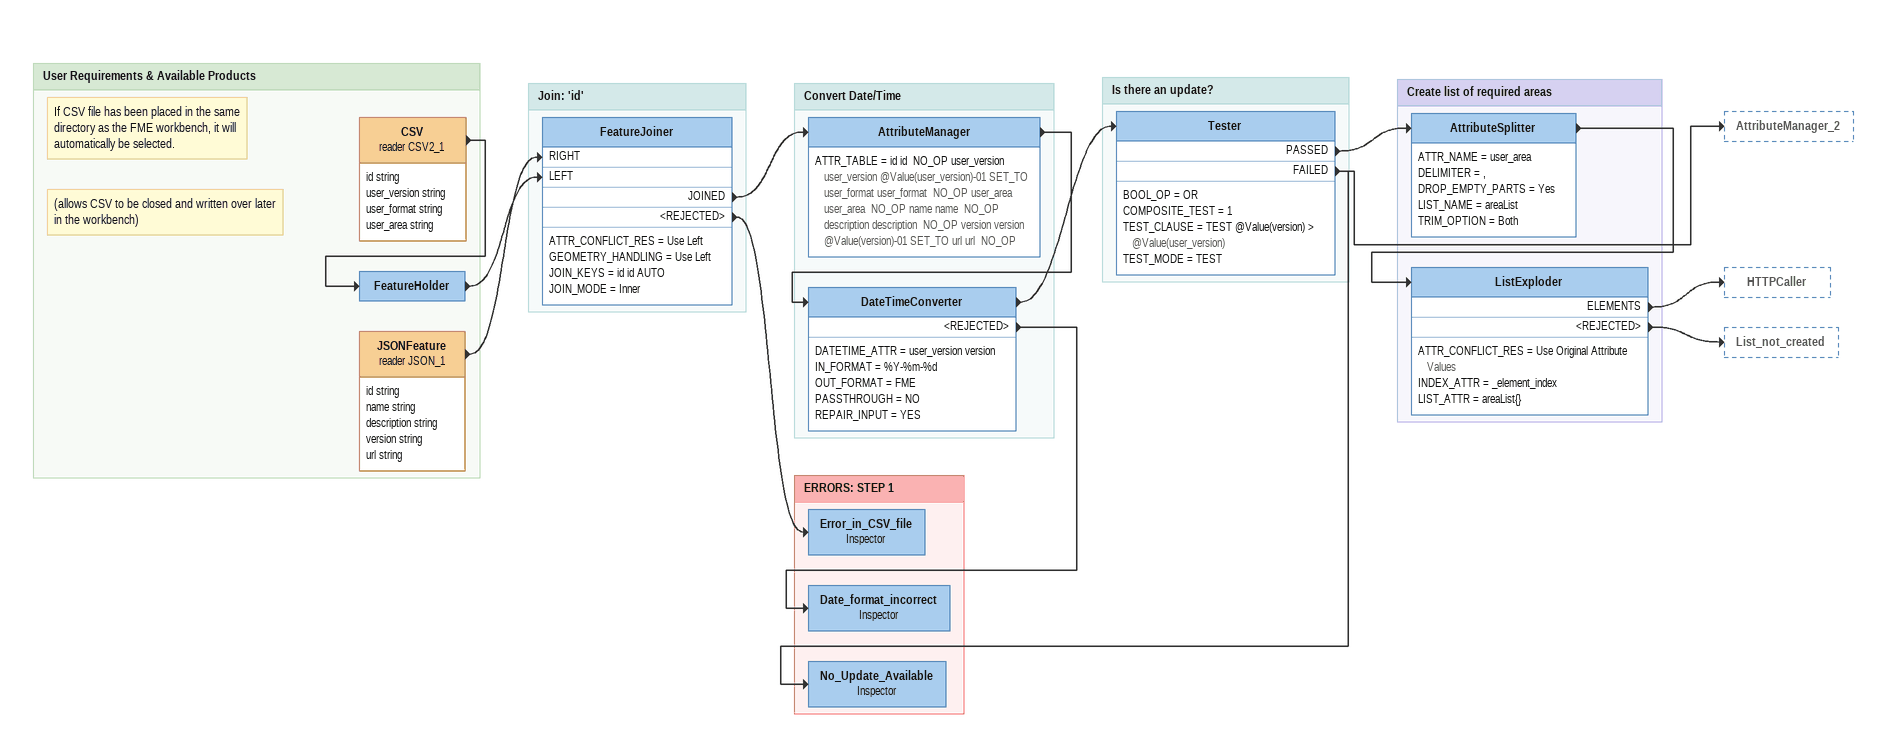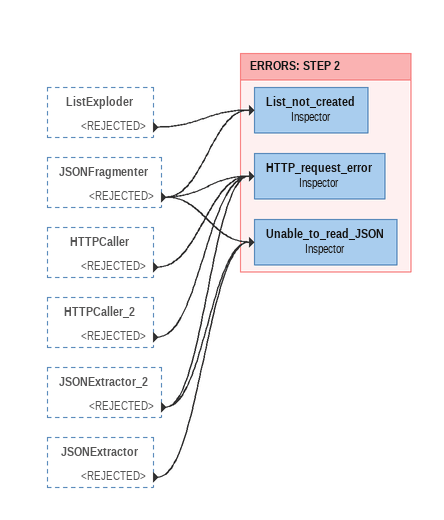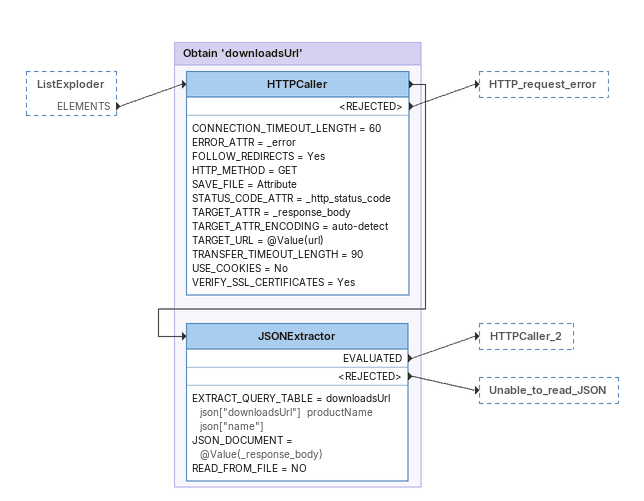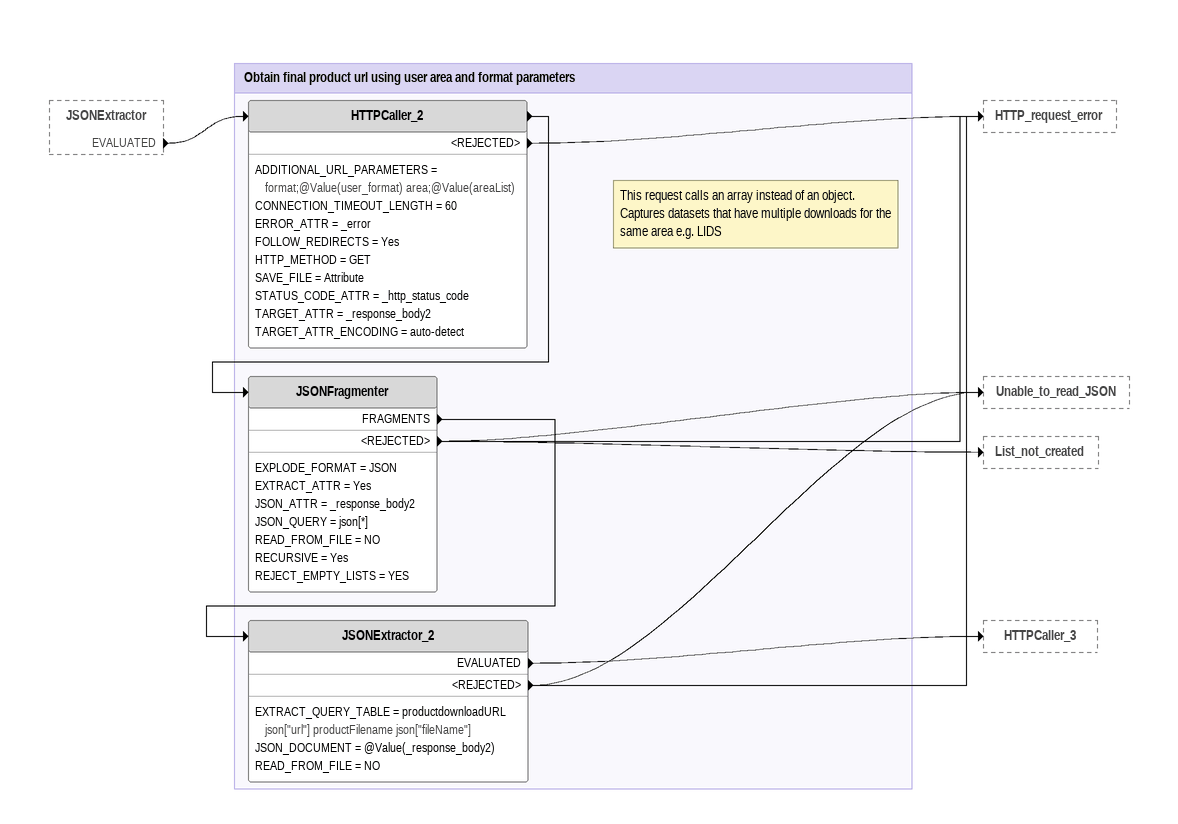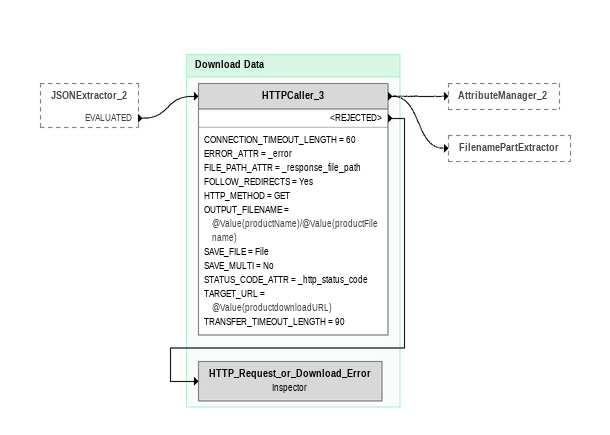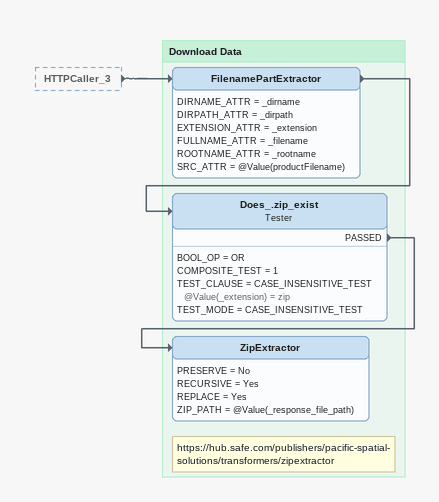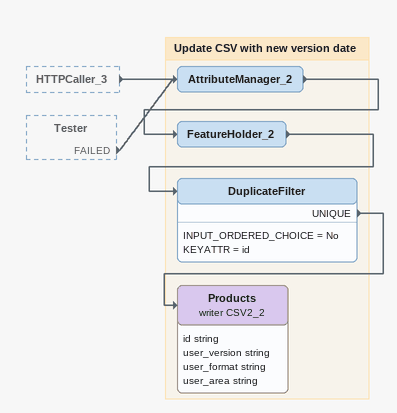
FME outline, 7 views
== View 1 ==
Bookmark: User Requirements & Available Products
Note: If CSV file has been placed in the same directory as the FME workbench, it will automatically be selected.
CSV (reader CSV2_1)
    attributes: id string, user_version string, user_format string, user_area string
    -> FeatureHolder
Note: (allows CSV to be closed and written over later in the workbench)
FeatureHolder
    -> FeatureJoiner [LEFT]
JSONFeature (reader JSON_1)
    attributes: id string, name string, description string, version string, url string
    -> FeatureJoiner [RIGHT]

Bookmark: Join: 'id'
FeatureJoiner
    ATTR_CONFLICT_RES = Use Left
    GEOMETRY_HANDLING = Use Left
    JOIN_KEYS = id id AUTO
    JOIN_MODE = Inner
    JOINED -> AttributeManager
    <REJECTED> -> Error_in_CSV_file

Bookmark: Convert Date/Time
AttributeManager
    ATTR_TABLE = id id  NO_OP user_version user_version @Value(user_version)-01 SET_TO user_format user_format  NO_OP user_area user_area  NO_OP name name  NO_OP description description  NO_OP version version @Value(version)-01 SET_TO url url  NO_OP
    -> DateTimeConverter
DateTimeConverter
    DATETIME_ATTR = user_version version
    IN_FORMAT = %Y-%m-%d
    OUT_FORMAT = FME
    PASSTHROUGH = NO
    REPAIR_INPUT = YES
    -> Tester
    <REJECTED> -> Date_format_incorrect

Bookmark: Is there an update?
Tester
    BOOL_OP = OR
    COMPOSITE_TEST = 1
    TEST_CLAUSE = TEST @Value(version) > @Value(user_version)
    TEST_MODE = TEST
    PASSED -> AttributeSplitter
    FAILED -> No_Update_Available
    FAILED -> AttributeManager_2

Bookmark: Create list of required areas
AttributeSplitter
    ATTR_NAME = user_area
    DELIMITER = ,
    DROP_EMPTY_PARTS = Yes
    LIST_NAME = areaList
    TRIM_OPTION = Both
    -> ListExploder
ListExploder
    ATTR_CONFLICT_RES = Use Original Attribute Values
    INDEX_ATTR = _element_index
    LIST_ATTR = areaList{}
    ELEMENTS -> HTTPCaller
    <REJECTED> -> List_not_created

Bookmark: ERRORS: STEP 1
No_Update_Available: Inspector
Date_format_incorrect: Inspector
Error_in_CSV_file: Inspector

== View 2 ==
ListExploder [outside]
    <REJECTED> -> List_not_created
JSONFragmenter [outside]
    <REJECTED> -> List_not_created
    <REJECTED> -> HTTP_request_error
    <REJECTED> -> Unable_to_read_JSON
HTTPCaller [outside]
    <REJECTED> -> HTTP_request_error
HTTPCaller_2 [outside]
    <REJECTED> -> HTTP_request_error
JSONExtractor_2 [outside]
    <REJECTED> -> HTTP_request_error
    <REJECTED> -> Unable_to_read_JSON
JSONExtractor [outside]
    <REJECTED> -> Unable_to_read_JSON

Bookmark: ERRORS: STEP 2
HTTP_request_error: Inspector
Unable_to_read_JSON: Inspector
List_not_created: Inspector

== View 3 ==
ListExploder [outside]
    ELEMENTS -> HTTPCaller

Bookmark: Obtain 'downloadsUrl'
HTTPCaller
    CONNECTION_TIMEOUT_LENGTH = 60
    ERROR_ATTR = _error
    FOLLOW_REDIRECTS = Yes
    HTTP_METHOD = GET
    SAVE_FILE = Attribute
    STATUS_CODE_ATTR = _http_status_code
    TARGET_ATTR = _response_body
    TARGET_ATTR_ENCODING = auto-detect
    TARGET_URL = @Value(url)
    TRANSFER_TIMEOUT_LENGTH = 90
    USE_COOKIES = No
    VERIFY_SSL_CERTIFICATES = Yes
    -> JSONExtractor
    <REJECTED> -> HTTP_request_error
JSONExtractor
    EXTRACT_QUERY_TABLE = downloadsUrl json["downloadsUrl"]  productName json["name"]
    JSON_DOCUMENT = @Value(_response_body)
    READ_FROM_FILE = NO
    EVALUATED -> HTTPCaller_2
    <REJECTED> -> Unable_to_read_JSON

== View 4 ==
JSONExtractor [outside]
    EVALUATED -> HTTPCaller_2

Bookmark: Obtain final product url using user area and format parameters
HTTPCaller_2
    ADDITIONAL_URL_PARAMETERS = format;@Value(user_format) area;@Value(areaList)
    CONNECTION_TIMEOUT_LENGTH = 60
    ERROR_ATTR = _error
    FOLLOW_REDIRECTS = Yes
    HTTP_METHOD = GET
    SAVE_FILE = Attribute
    STATUS_CODE_ATTR = _http_status_code
    TARGET_ATTR = _response_body2
    TARGET_ATTR_ENCODING = auto-detect
    -> JSONFragmenter
    <REJECTED> -> HTTP_request_error
Note: This request calls an array instead of an object. Captures datasets that have multiple downloads for the same area e.g. LIDS
JSONFragmenter
    EXPLODE_FORMAT = JSON
    EXTRACT_ATTR = Yes
    JSON_ATTR = _response_body2
    JSON_QUERY = json[*]
    READ_FROM_FILE = NO
    RECURSIVE = Yes
    REJECT_EMPTY_LISTS = YES
    FRAGMENTS -> JSONExtractor_2
    <REJECTED> -> List_not_created
    <REJECTED> -> HTTP_request_error
    <REJECTED> -> Unable_to_read_JSON
JSONExtractor_2
    EXTRACT_QUERY_TABLE = productdownloadURL json["url"] productFilename json["fileName"]
    JSON_DOCUMENT = @Value(_response_body2)
    READ_FROM_FILE = NO
    EVALUATED -> HTTPCaller_3
    <REJECTED> -> HTTP_request_error
    <REJECTED> -> Unable_to_read_JSON

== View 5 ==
JSONExtractor_2 [outside]
    EVALUATED -> HTTPCaller_3

Bookmark: Download Data
HTTPCaller_3
    CONNECTION_TIMEOUT_LENGTH = 60
    ERROR_ATTR = _error
    FILE_PATH_ATTR = _response_file_path
    FOLLOW_REDIRECTS = Yes
    HTTP_METHOD = GET
    OUTPUT_FILENAME = @Value(productName)/@Value(productFilename)
    SAVE_FILE = File
    SAVE_MULTI = No
    STATUS_CODE_ATTR = _http_status_code
    TARGET_URL = @Value(productdownloadURL)
    TRANSFER_TIMEOUT_LENGTH = 90
    -> AttributeManager_2
    -> FilenamePartExtractor
    <REJECTED> -> HTTP_Request_or_Download_Error
HTTP_Request_or_Download_Error: Inspector

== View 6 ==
HTTPCaller_3 [outside]
    -> FilenamePartExtractor

Bookmark: Download Data
FilenamePartExtractor
    DIRNAME_ATTR = _dirname
    DIRPATH_ATTR = _dirpath
    EXTENSION_ATTR = _extension
    FULLNAME_ATTR = _filename
    ROOTNAME_ATTR = _rootname
    SRC_ATTR = @Value(productFilename)
    -> Does_.zip_exist
Does_.zip_exist: Tester
    BOOL_OP = OR
    COMPOSITE_TEST = 1
    TEST_CLAUSE = CASE_INSENSITIVE_TEST @Value(_extension) = zip
    TEST_MODE = CASE_INSENSITIVE_TEST
    PASSED -> ZipExtractor
Note: https://hub.safe.com/publishers/pacific-spatial-solutions/transformers/zipextractor
ZipExtractor
    PRESERVE = No
    RECURSIVE = Yes
    REPLACE = Yes
    ZIP_PATH = @Value(_response_file_path)

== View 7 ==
HTTPCaller_3 [outside]
    -> AttributeManager_2
Tester [outside]
    FAILED -> AttributeManager_2

Bookmark: Update CSV with new version date
AttributeManager_2
    -> FeatureHolder_2
FeatureHolder_2
    -> DuplicateFilter
DuplicateFilter
    INPUT_ORDERED_CHOICE = No
    KEYATTR = id
    UNIQUE -> Products (writer CSV2_2)
Products (writer CSV2_2)
    attributes: id string, user_version string, user_format string, user_area string
